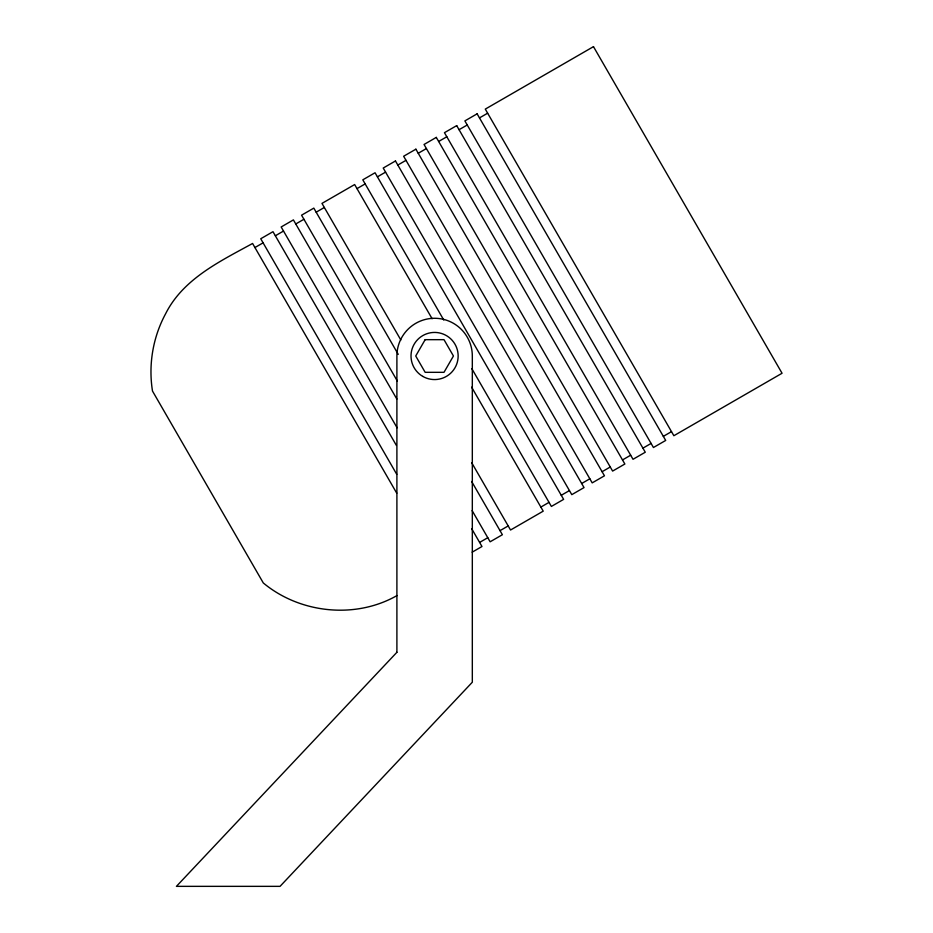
<?xml version="1.0" encoding="UTF-8"?>
<svg xmlns="http://www.w3.org/2000/svg" width="933" height="933" viewBox="0 0 933 933"><rect width="100%" height="100%" fill="white"/><g stroke="black" fill="none" stroke-linecap="round" stroke-linejoin="round"><path stroke-width="1.4" d="M254.931 247.548L263.094 242.837M275.352 235.769L283.515 231.057M295.761 223.978L303.925 219.267M316.17 212.199L324.334 207.476M357.001 188.629L365.165 183.906M377.41 176.838L385.574 172.127M397.831 165.048L405.995 160.336M418.241 153.269L426.404 148.557M438.65 141.478L446.814 136.766M459.071 129.699L467.235 124.987M479.48 117.908L487.644 113.196M479.62 542.423L487.784 537.711M500.03 530.644L508.193 525.932M540.86 507.074L549.024 502.362M561.269 495.283L569.433 490.571M581.679 483.504L589.843 478.781M602.1 471.713L610.264 467.001M622.509 459.934L630.673 455.211M642.919 448.143L651.082 443.432M663.34 436.352L671.503 431.641M397.038 595.546C355.45 619.314 299.948 613.471 263.293 582.95L152.499 391.067C148.254 364.768 152.919 337.221 165.596 313.791C183.136 278.815 220.001 261.368 252.575 243.466L396.758 493.207M472.18 552.173L481.976 546.516L471.666 528.661M443.758 320.031L362.809 179.824L375.054 172.757L563.625 499.365L551.38 506.444L471.818 368.64M432.107 318.713L354.645 184.547L321.978 203.394L400.84 339.985M471.62 387.148L543.216 511.156L510.549 530.014L471.69 462.698M398.239 354.353L313.815 208.117L301.569 215.185L397.26 380.932M471.655 481.498L502.386 534.726L490.14 541.793L472.133 510.608M396.84 399.056L293.405 219.896L281.16 226.976L397.085 427.769M396.408 445.449L272.984 231.687L260.739 238.755L396.758 474.337M425.156 339.67L415.721 355.998L425.156 372.325L444.003 372.325L453.438 355.998L444.003 339.67L425.156 339.67M396.898 652.295L176.43 886.35L280.052 886.35L472.32 682.221L472.32 355.998A37.717 37.717 0 0 0 434.615 318.281A37.717 37.717 0 0 0 396.898 355.998L396.898 652.295M395.464 160.966L383.218 168.045L571.789 494.653L584.035 487.586L395.464 160.966M415.885 149.187L403.639 156.254L592.198 482.874L604.456 475.795L415.885 149.187M436.294 137.396L424.049 144.475L612.619 471.083L624.865 464.016L436.294 137.396M456.704 125.617L444.458 132.684L633.029 459.293L645.274 452.225L456.704 125.617M477.125 113.826L464.879 120.905L653.438 447.513L665.695 440.446L477.125 113.826M593.481 46.65L485.288 109.114L673.859 435.723L782.052 373.258L593.481 46.65M422.789 376.407A23.57 23.57 0 0 0 458.15 355.998A23.57 23.57 0 0 0 422.789 335.588A23.57 23.57 0 0 0 422.789 376.407"/></g></svg>
